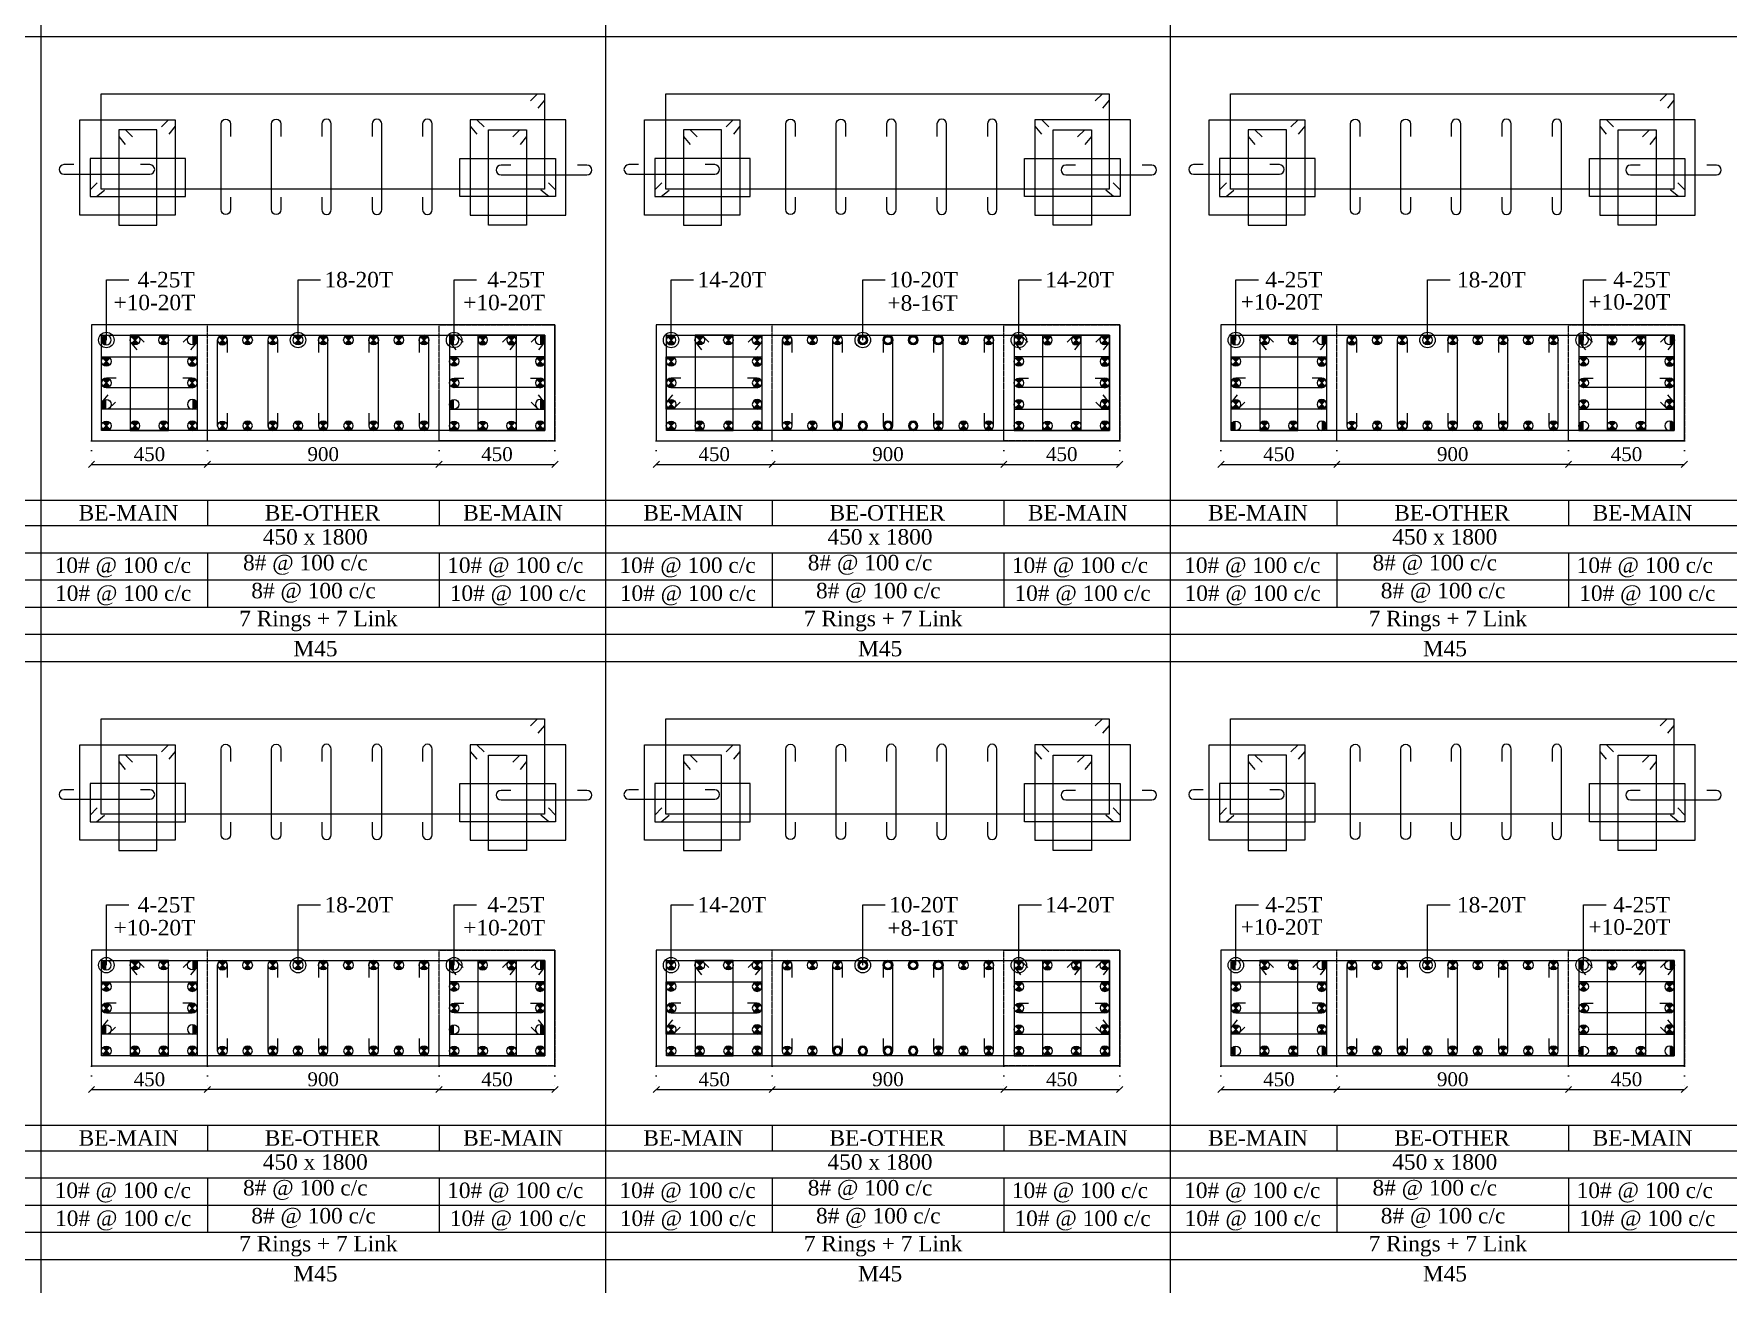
# Model space of a CAD drawing. Header units: millimetres. Extents: x 303 to 27724, y 300 to 68956.
# Drawn here: x 14536 to 21117, y 8264 to 13120 of the extents above; entities that cross this region are included whole.
import ezdxf

# ---------------------------------------------------------------- set-up
doc = ezdxf.new("R2010")
doc.units = ezdxf.units.MM
doc.linetypes.add('DOT2', pattern=[0.125, 0, -0.125])
doc.linetypes.add('HIDDEN', pattern=[0.375, 0.25, -0.125])
doc.layers.get('Defpoints').update_dxf_attribs({"lineweight": 0})
for name, color, linetype, lineweight in [('S-COL. STEEL DIA', 1, 'Continuous', 9), ('S-DIM FOOTING', 7, 'Continuous', 0), ('S-SECTION', 5, 'Continuous', 0), ('S-SECTION MARK', 7, 'Continuous', 0), ('S-SHEET', 7, 'Continuous', 0), ('S-STEEL', 1, 'Continuous', 9), ('S-STEEL-1', 1, 'Continuous', 0), ('S-TEXT', 7, 'Continuous', 0)]:
    doc.layers.add(name, color=color, linetype=linetype, lineweight=lineweight)
doc.styles.add('AR', font='ARIALUNI.TTF', dxfattribs={"width": 0.8})
doc.styles.add('S-ROMANS', font='times.ttf')
doc.styles.add('TEXT', font='times.ttf')
doc.dimstyles.new('100', dxfattribs={"dimtxt": 180, "dimasz": 80, "dimexe": 0.18, "dimexo": 0.0625, "dimgap": 1, "dimtad": 1, "dimdec": 0, "dimzin": 0, "dimdsep": 46, "dimtxsty": 'AR', "dimblk": 'DOT', "dimcen": 0.09, "dimse1": 1, "dimse2": 1, "dimclrd": 50, "dimclrt": 256, "dimadec": 0, "dimazin": 0, "dimtfac": 1, "dimtdec": 0, "dimtix": 1, "dimtofl": 0, "dimtmove": 2, "dimatfit": 0, "dimfxl": 1, "dimtolj": 1, "dimtzin": 0, "dimlwd": -1, "dimarcsym": 0})
doc.dimstyles.new('SETU', dxfattribs={"dimtxt": 230, "dimasz": 0.2, "dimexe": 0.1, "dimexo": 0.1, "dimgap": 0.05, "dimtad": 1, "dimdec": 0, "dimzin": 0, "dimdsep": 46, "dimtxsty": 'TEXT', "dimblk": 'OBLIQUE', "dimcen": 0.09, "dimdle": 0.1, "dimclrd": 4, "dimclre": 256, "dimclrt": 256, "dimadec": 1, "dimazin": 0, "dimtfac": 1, "dimtdec": 0, "dimtix": 1, "dimtofl": 0, "dimtmove": 2, "dimatfit": 0, "dimfxl": 1, "dimtolj": 1, "dimtzin": 0, "dimlwd": -1, "dimlwe": -1, "dimarcsym": 1})

# ---------------------------------------------------------------- blocks, each defined once
blk = doc.blocks.new('*U18')
at = {"layer": 'S-COL. STEEL DIA'}
h = blk.add_hatch(color=256, dxfattribs=at)
h.dxf.hatch_style = 1
h.paths.add_polyline_path([(0, 0), (0, -18.5, 0.198912), (13, -13)])
h.paths.add_polyline_path([(0, 0), (-13, -13, 0.198912), (0, -18.5)])
h.paths.add_polyline_path([(0, 18.5, 0.198912), (-13, 13), (0, 0)])
h.paths.add_polyline_path([(13, 13, 0.198912), (0, 18.5), (0, 0)])
at = {"layer": 'S-COL. STEEL DIA', "lineweight": 5}
for p, q in [((-13, 13), (13, -13)), ((13, 13), (-13, -13))]:
    blk.add_line(p, q, dxfattribs=at)
blk.add_circle((0, 0), 18.5, dxfattribs=at)
blk = doc.blocks.new('*U17')
at = {"layer": 'S-COL. STEEL DIA'}
h = blk.add_hatch(color=256, dxfattribs=at)
h.dxf.hatch_style = 1
h.paths.add_polyline_path([(0, 18.5, 0.414214), (-18.5, 0, 0.414214), (0, -18.5)])
at = {"layer": 'S-COL. STEEL DIA', "lineweight": 5}
blk.add_circle((0, 0), 18.5, dxfattribs=at)
blk = doc.blocks.new('_Oblique')
at = {"color": 0, "linetype": 'ByBlock', "lineweight": -2}
blk.add_line((-0.5, -0.5), (0.5, 0.5), dxfattribs=at)
blk = doc.blocks.new('*D950')
at = {"layer": 'Defpoints', "color": 0}
for p in [(1843660.5, 621861), (1844110.5, 621861), (1844110.5, 621769.5)]:
    blk.add_point(p, dxfattribs=at)
at = {"layer": 'S-DIM FOOTING', "linetype": 'DOT2', "ltscale": 300}
for p, q in [((1843660.5, 621860.9), (1843660.5, 621769.4)), ((1844110.5, 621860.9), (1844110.5, 621769.4))]:
    blk.add_line(p, q, dxfattribs=at)
at = {"layer": 'S-DIM FOOTING', "ltscale": 300}
blk.add_line((1843660.4, 621769.5), (1844110.6, 621769.5), dxfattribs=at)
at = {"layer": 'S-DIM FOOTING', "linetype": 'ByBlock', "xscale": 24, "yscale": 24, "zscale": 24, "rotation": 180}
blk.add_blockref('_Oblique', (1843660.5, 621769.5), dxfattribs=at)
at = {"layer": 'S-DIM FOOTING', "linetype": 'ByBlock', "xscale": 24, "yscale": 24, "zscale": 24}
blk.add_blockref('_Oblique', (1844110.5, 621769.5), dxfattribs=at)
at = {"layer": 'S-DIM FOOTING', "insert": (1843885.5, 621809), "char_height": 54, "attachment_point": 5, "style": 'TEXT'}
blk.add_mtext('\\A1;450', dxfattribs=at)
blk = doc.blocks.new('*D951')
at = {"layer": 'Defpoints', "color": 0}
for p in [(1844110.5, 621861), (1845010.5, 621861), (1844110.5, 621769.5)]:
    blk.add_point(p, dxfattribs=at)
at = {"layer": 'S-DIM FOOTING', "linetype": 'DOT2', "ltscale": 300}
for p, q in [((1844110.5, 621860.9), (1844110.5, 621769.4)), ((1845010.5, 621860.9), (1845010.5, 621769.4))]:
    blk.add_line(p, q, dxfattribs=at)
at = {"layer": 'S-DIM FOOTING', "ltscale": 300}
blk.add_line((1845010.6, 621769.5), (1844110.4, 621769.5), dxfattribs=at)
at = {"layer": 'S-DIM FOOTING', "linetype": 'ByBlock', "xscale": 24, "yscale": 24, "zscale": 24, "rotation": 180}
blk.add_blockref('_Oblique', (1844110.5, 621769.5), dxfattribs=at)
at = {"layer": 'S-DIM FOOTING', "linetype": 'ByBlock', "xscale": 24, "yscale": 24, "zscale": 24}
blk.add_blockref('_Oblique', (1845010.5, 621769.5), dxfattribs=at)
at = {"layer": 'S-DIM FOOTING', "insert": (1844560.5, 621809.1), "char_height": 54, "attachment_point": 5, "style": 'TEXT'}
blk.add_mtext('\\A1;900', dxfattribs=at)
blk = doc.blocks.new('*D952')
at = {"layer": 'Defpoints', "color": 0}
for p in [(1845010.5, 621861), (1845460.5, 621861), (1845460.5, 621769.5)]:
    blk.add_point(p, dxfattribs=at)
at = {"layer": 'S-DIM FOOTING', "linetype": 'DOT2', "ltscale": 300}
for p, q in [((1845010.5, 621860.9), (1845010.5, 621769.4)), ((1845460.5, 621860.9), (1845460.5, 621769.4))]:
    blk.add_line(p, q, dxfattribs=at)
at = {"layer": 'S-DIM FOOTING', "ltscale": 300}
blk.add_line((1845010.4, 621769.5), (1845460.6, 621769.5), dxfattribs=at)
at = {"layer": 'S-DIM FOOTING', "linetype": 'ByBlock', "xscale": 24, "yscale": 24, "zscale": 24, "rotation": 180}
blk.add_blockref('_Oblique', (1845010.5, 621769.5), dxfattribs=at)
at = {"layer": 'S-DIM FOOTING', "linetype": 'ByBlock', "xscale": 24, "yscale": 24, "zscale": 24}
blk.add_blockref('_Oblique', (1845460.5, 621769.5), dxfattribs=at)
at = {"layer": 'S-DIM FOOTING', "insert": (1845235.5, 621809), "char_height": 54, "attachment_point": 5, "style": 'TEXT'}
blk.add_mtext('\\A1;450', dxfattribs=at)
blk = doc.blocks.new('_Dot')
at = {"linetype": 'ByBlock', "lineweight": -2}
blk.add_line((-0.5, 0), (-1, 0), dxfattribs=at)
at = {"linetype": 'ByBlock', "const_width": 0.5}
blk.add_lwpolyline([(-0.25, 0, 1), (0.25, 0, 1)], format="xyb", close=True, dxfattribs=at)
blk = doc.blocks.new('*U4')
at = {"layer": 'S-COL. STEEL DIA'}
h = blk.add_hatch(color=256, dxfattribs=at)
h.dxf.hatch_style = 1
h.paths.add_polyline_path([(-18.5, 0, 1), (18.5, 0, 1)])
h.paths.add_polyline_path([(13, 0, -1), (-13, 0, -1)], flags=16)
at = {"layer": 'S-COL. STEEL DIA', "lineweight": 5}
for radius in [18.5, 13]:
    blk.add_circle((0, 0), radius, dxfattribs=at)
blk = doc.blocks.new('*D953')
at = {"layer": 'Defpoints', "color": 0}
for p in [(1845854.1, 621861), (1846304.1, 621861), (1846304.1, 621769.5)]:
    blk.add_point(p, dxfattribs=at)
at = {"layer": 'S-DIM FOOTING', "linetype": 'DOT2', "ltscale": 300}
for p, q in [((1845854.1, 621860.9), (1845854.1, 621769.4)), ((1846304.1, 621860.9), (1846304.1, 621769.4))]:
    blk.add_line(p, q, dxfattribs=at)
at = {"layer": 'S-DIM FOOTING', "ltscale": 300}
blk.add_line((1845853.9, 621769.5), (1846304.2, 621769.5), dxfattribs=at)
at = {"layer": 'S-DIM FOOTING', "linetype": 'ByBlock', "xscale": 24, "yscale": 24, "zscale": 24, "rotation": 180}
blk.add_blockref('_Oblique', (1845854.1, 621769.5), dxfattribs=at)
at = {"layer": 'S-DIM FOOTING', "linetype": 'ByBlock', "xscale": 24, "yscale": 24, "zscale": 24}
blk.add_blockref('_Oblique', (1846304.1, 621769.5), dxfattribs=at)
at = {"layer": 'S-DIM FOOTING', "insert": (1846079.1, 621809), "char_height": 54, "attachment_point": 5, "style": 'TEXT'}
blk.add_mtext('\\A1;450', dxfattribs=at)
blk = doc.blocks.new('*D954')
at = {"layer": 'Defpoints', "color": 0}
for p in [(1846304.1, 621861), (1847204.1, 621861), (1846304.1, 621769.5)]:
    blk.add_point(p, dxfattribs=at)
at = {"layer": 'S-DIM FOOTING', "linetype": 'DOT2', "ltscale": 300}
for p, q in [((1846304.1, 621860.9), (1846304.1, 621769.4)), ((1847204.1, 621860.9), (1847204.1, 621769.4))]:
    blk.add_line(p, q, dxfattribs=at)
at = {"layer": 'S-DIM FOOTING', "ltscale": 300}
blk.add_line((1847204.2, 621769.5), (1846303.9, 621769.5), dxfattribs=at)
at = {"layer": 'S-DIM FOOTING', "linetype": 'ByBlock', "xscale": 24, "yscale": 24, "zscale": 24, "rotation": 180}
blk.add_blockref('_Oblique', (1846304.1, 621769.5), dxfattribs=at)
at = {"layer": 'S-DIM FOOTING', "linetype": 'ByBlock', "xscale": 24, "yscale": 24, "zscale": 24}
blk.add_blockref('_Oblique', (1847204.1, 621769.5), dxfattribs=at)
at = {"layer": 'S-DIM FOOTING', "insert": (1846754.1, 621809.1), "char_height": 54, "attachment_point": 5, "style": 'TEXT'}
blk.add_mtext('\\A1;900', dxfattribs=at)
blk = doc.blocks.new('*D955')
at = {"layer": 'Defpoints', "color": 0}
for p in [(1847204.1, 621861), (1847654.1, 621861), (1847654.1, 621769.5)]:
    blk.add_point(p, dxfattribs=at)
at = {"layer": 'S-DIM FOOTING', "linetype": 'DOT2', "ltscale": 300}
for p, q in [((1847204.1, 621860.9), (1847204.1, 621769.4)), ((1847654.1, 621860.9), (1847654.1, 621769.4))]:
    blk.add_line(p, q, dxfattribs=at)
at = {"layer": 'S-DIM FOOTING', "ltscale": 300}
blk.add_line((1847203.9, 621769.5), (1847654.2, 621769.5), dxfattribs=at)
at = {"layer": 'S-DIM FOOTING', "linetype": 'ByBlock', "xscale": 24, "yscale": 24, "zscale": 24, "rotation": 180}
blk.add_blockref('_Oblique', (1847204.1, 621769.5), dxfattribs=at)
at = {"layer": 'S-DIM FOOTING', "linetype": 'ByBlock', "xscale": 24, "yscale": 24, "zscale": 24}
blk.add_blockref('_Oblique', (1847654.1, 621769.5), dxfattribs=at)
at = {"layer": 'S-DIM FOOTING', "insert": (1847429.1, 621809), "char_height": 54, "attachment_point": 5, "style": 'TEXT'}
blk.add_mtext('\\A1;450', dxfattribs=at)
blk = doc.blocks.new('*D956')
at = {"layer": 'Defpoints', "color": 0}
for p in [(1848047.6, 621861), (1848497.6, 621861), (1848497.6, 621769.5)]:
    blk.add_point(p, dxfattribs=at)
at = {"layer": 'S-DIM FOOTING', "linetype": 'DOT2', "ltscale": 300}
for p, q in [((1848047.6, 621860.9), (1848047.6, 621769.4)), ((1848497.6, 621860.9), (1848497.6, 621769.4))]:
    blk.add_line(p, q, dxfattribs=at)
at = {"layer": 'S-DIM FOOTING', "ltscale": 300}
blk.add_line((1848047.5, 621769.5), (1848497.7, 621769.5), dxfattribs=at)
at = {"layer": 'S-DIM FOOTING', "linetype": 'ByBlock', "xscale": 24, "yscale": 24, "zscale": 24, "rotation": 180}
blk.add_blockref('_Oblique', (1848047.6, 621769.5), dxfattribs=at)
at = {"layer": 'S-DIM FOOTING', "linetype": 'ByBlock', "xscale": 24, "yscale": 24, "zscale": 24}
blk.add_blockref('_Oblique', (1848497.6, 621769.5), dxfattribs=at)
at = {"layer": 'S-DIM FOOTING', "insert": (1848272.6, 621809), "char_height": 54, "attachment_point": 5, "style": 'TEXT'}
blk.add_mtext('\\A1;450', dxfattribs=at)
blk = doc.blocks.new('*D957')
at = {"layer": 'Defpoints', "color": 0}
for p in [(1848497.6, 621861), (1849397.6, 621861), (1848497.6, 621769.5)]:
    blk.add_point(p, dxfattribs=at)
at = {"layer": 'S-DIM FOOTING', "linetype": 'DOT2', "ltscale": 300}
for p, q in [((1848497.6, 621860.9), (1848497.6, 621769.4)), ((1849397.6, 621860.9), (1849397.6, 621769.4))]:
    blk.add_line(p, q, dxfattribs=at)
at = {"layer": 'S-DIM FOOTING', "ltscale": 300}
blk.add_line((1849397.7, 621769.5), (1848497.5, 621769.5), dxfattribs=at)
at = {"layer": 'S-DIM FOOTING', "linetype": 'ByBlock', "xscale": 24, "yscale": 24, "zscale": 24, "rotation": 180}
blk.add_blockref('_Oblique', (1848497.6, 621769.5), dxfattribs=at)
at = {"layer": 'S-DIM FOOTING', "linetype": 'ByBlock', "xscale": 24, "yscale": 24, "zscale": 24}
blk.add_blockref('_Oblique', (1849397.6, 621769.5), dxfattribs=at)
at = {"layer": 'S-DIM FOOTING', "insert": (1848947.6, 621809.1), "char_height": 54, "attachment_point": 5, "style": 'TEXT'}
blk.add_mtext('\\A1;900', dxfattribs=at)
blk = doc.blocks.new('*D958')
at = {"layer": 'Defpoints', "color": 0}
for p in [(1849397.6, 621861), (1849847.6, 621861), (1849847.6, 621769.5)]:
    blk.add_point(p, dxfattribs=at)
at = {"layer": 'S-DIM FOOTING', "linetype": 'DOT2', "ltscale": 300}
for p, q in [((1849397.6, 621860.9), (1849397.6, 621769.4)), ((1849847.6, 621860.9), (1849847.6, 621769.4))]:
    blk.add_line(p, q, dxfattribs=at)
at = {"layer": 'S-DIM FOOTING', "ltscale": 300}
blk.add_line((1849397.5, 621769.5), (1849847.7, 621769.5), dxfattribs=at)
at = {"layer": 'S-DIM FOOTING', "linetype": 'ByBlock', "xscale": 24, "yscale": 24, "zscale": 24, "rotation": 180}
blk.add_blockref('_Oblique', (1849397.6, 621769.5), dxfattribs=at)
at = {"layer": 'S-DIM FOOTING', "linetype": 'ByBlock', "xscale": 24, "yscale": 24, "zscale": 24}
blk.add_blockref('_Oblique', (1849847.6, 621769.5), dxfattribs=at)
at = {"layer": 'S-DIM FOOTING', "insert": (1849622.6, 621809), "char_height": 54, "attachment_point": 5, "style": 'TEXT'}
blk.add_mtext('\\A1;450', dxfattribs=at)
blk = doc.blocks.new('ERG')
at = {"layer": 'S-SECTION', "color": 8, "linetype": 'HIDDEN', "ltscale": 0.1}
for points, elevation in [([(1844110.5, 621861), (1844110.5, 622311), (1843660.5, 622311), (1843660.5, 621861)], 2.6), ([(1845010.5, 621861), (1845010.5, 622311), (1845460.5, 622311), (1845460.5, 621861)], 2.6), ([(1846304.1, 621861), (1846304.1, 622311), (1845854.1, 622311), (1845854.1, 621861)], 5.4), ([(1847204.1, 621861), (1847204.1, 622311), (1847654.1, 622311), (1847654.1, 621861)], 5.4), ([(1848497.6, 621861), (1848497.6, 622311), (1848047.6, 622311), (1848047.6, 621861)], 2.5), ([(1849397.6, 621861), (1849397.6, 622311), (1849847.6, 622311), (1849847.6, 621861)], 2.5)]:
    blk.add_lwpolyline(points, close=True, dxfattribs=dict(at, elevation=elevation))
at = {"layer": 'S-SECTION'}
for points, elevation in [([(1843660.5, 622311), (1843660.5, 621861), (1845460.5, 621861), (1845460.5, 622311)], 2.6), ([(1845854.1, 622311), (1845854.1, 621861), (1847654.1, 621861), (1847654.1, 622311)], 5.4), ([(1848047.6, 622311), (1848047.6, 621861), (1849847.6, 621861), (1849847.6, 622311)], 2.5)]:
    blk.add_lwpolyline(points, close=True, dxfattribs=dict(at, elevation=elevation))
at = {"layer": 'S-SHEET'}
for p, q in [((1844110.5, 621631.3, 2.4), (1844110.5, 621531.7, 2.4)), ((1845010.5, 621631.3, 2.4), (1845010.5, 621531.7, 2.4)), ((1846304.1, 621631.3, 5.2), (1846304.1, 621531.7, 5.2)), ((1847204.1, 621631.3, 5.2), (1847204.1, 621531.7, 5.2)), ((1848497.6, 621631.3, 2.2), (1848497.6, 621531.7, 2.2)), ((1849397.6, 621631.3, 2.2), (1849397.6, 621531.7, 2.2)), ((1844110.5, 621426.5, 2.4), (1844110.5, 621215.2, 2.4)), ((1845010.5, 621426.5, 2.4), (1845010.5, 621215.2, 2.4)), ((1846304.1, 621426.5, 5.2), (1846304.1, 621215.2, 5.2)), ((1847204.1, 621426.5, 5.2), (1847204.1, 621215.2, 5.2)), ((1848497.6, 621426.5, 2.2), (1848497.6, 621215.2, 2.2)), ((1849397.6, 621426.5, 2.2), (1849397.6, 621215.2, 2.2))]:
    blk.add_line(p, q, dxfattribs=at)
at = {"layer": 'S-STEEL', "color": 1}
for points, elevation in [([(1845365.8, 623181.7), (1845393.4, 623209), (1845419.4, 623209), (1845419.4, 622839), (1843697.8, 622839), (1843697.8, 623209), (1845419.4, 623209), (1845419.4, 623184), (1845394.2, 623153.1)], 2.9), ([(1847559.4, 623181.7), (1847586.9, 623209), (1847613, 623209), (1847612.9, 622839), (1845891.4, 622839), (1845891.4, 623209), (1847613, 623209), (1847613, 623184), (1847587.8, 623153.1)], 5.7), ([(1849753, 623181.7), (1849780.5, 623209), (1849806.5, 623209), (1849806.5, 622839), (1848084.9, 622839), (1848084.9, 623209), (1849806.5, 623209), (1849806.5, 623184), (1849781.3, 623153.1)], 2.7), ([(1845367.7, 622243.7), (1845395.3, 622271), (1845421.3, 622271), (1845421.3, 621901), (1843699.7, 621901), (1843699.7, 622271), (1845421.3, 622271), (1845421.3, 622246), (1845396.1, 622215.1)], 2.6), ([(1847561.3, 622243.7), (1847588.8, 622271), (1847614.9, 622271), (1847614.8, 621901), (1845893.3, 621901), (1845893.3, 622271), (1847614.9, 622271), (1847614.9, 622246), (1847589.7, 622215.1)], 5.4), ([(1849754.9, 622243.7), (1849782.4, 622271), (1849808.4, 622271), (1849808.4, 621901), (1848086.8, 621901), (1848086.8, 622271), (1849808.4, 622271), (1849808.4, 622246), (1849783.2, 622215.1)], 2.5)]:
    blk.add_lwpolyline(points, dxfattribs=dict(at, elevation=elevation))
at = {"layer": 'S-STEEL', "color": 3}
for points, elevation in [([(1844200.4, 622807.4), (1844200.4, 622759, -1), (1844163.5, 622759), (1844163.5, 623092.1, -1), (1844200.4, 623092.1), (1844200.4, 623043.6)], 2.6), ([(1844396.2, 622807.4), (1844396.2, 622759, -1), (1844359.3, 622759), (1844359.3, 623092.1, -1), (1844396.2, 623092.1), (1844396.2, 623043.6)], 2.6), ([(1844555, 622807.4), (1844555, 622759, 1), (1844591.9, 622759), (1844591.9, 623092.1, 1), (1844555, 623092.1), (1844555, 623043.6)], 2.6), ([(1844750.8, 622807.4), (1844750.8, 622759, 1), (1844787.7, 622759), (1844787.7, 623092.1, 1), (1844750.8, 623092.1), (1844750.8, 623043.6)], 2.6), ([(1844946.6, 622807.4), (1844946.6, 622759, 1), (1844983.5, 622759), (1844983.5, 623092.1, 1), (1844946.6, 623092.1), (1844946.6, 623043.6)], 2.6), ([(1846394, 622807.4), (1846394, 622759, -1), (1846357.1, 622759), (1846357.1, 623092.1, -1), (1846394, 623092.1), (1846394, 623043.6)], 5.4), ([(1846589.7, 622807.4), (1846589.7, 622759, -1), (1846552.8, 622759), (1846552.8, 623092.1, -1), (1846589.7, 623092.1), (1846589.7, 623043.6)], 5.4), ([(1846748.6, 622807.4), (1846748.6, 622759, 1), (1846785.5, 622759), (1846785.5, 623092.1, 1), (1846748.6, 623092.1), (1846748.6, 623043.6)], 5.4), ([(1846944.4, 622807.4), (1846944.4, 622759, 1), (1846981.3, 622759), (1846981.3, 623092.1, 1), (1846944.4, 623092.1), (1846944.4, 623043.6)], 5.4), ([(1847140.2, 622807.4), (1847140.2, 622759, 1), (1847177.1, 622759), (1847177.1, 623092.1, 1), (1847140.2, 623092.1), (1847140.2, 623043.6)], 5.4), ([(1848587.5, 622807.4), (1848587.5, 622759, -1), (1848550.6, 622759), (1848550.6, 623092.1, -1), (1848587.5, 623092.1), (1848587.5, 623043.6)], 2.5), ([(1848783.3, 622807.4), (1848783.3, 622759, -1), (1848746.4, 622759), (1848746.4, 623092.1, -1), (1848783.3, 623092.1), (1848783.3, 623043.6)], 2.5), ([(1848942.2, 622807.4), (1848942.2, 622759, 1), (1848979.1, 622759), (1848979.1, 623092.1, 1), (1848942.2, 623092.1), (1848942.2, 623043.6)], 2.5), ([(1849137.9, 622807.4), (1849137.9, 622759, 1), (1849174.9, 622759), (1849174.9, 623092.1, 1), (1849137.9, 623092.1), (1849137.9, 623043.6)], 2.5), ([(1849333.7, 622807.4), (1849333.7, 622759, 1), (1849370.6, 622759), (1849370.6, 623092.1, 1), (1849333.7, 623092.1), (1849333.7, 623043.6)], 2.5), ([(1843591.3, 622933.9), (1843553.6, 622933.9, 1), (1843553.6, 622897), (1843887.5, 622897, 1), (1843887.5, 622933.9), (1843850.3, 622933.9)], 3), ([(1845288.8, 622931.4), (1845251.1, 622931.4, 1), (1845251.1, 622894.5), (1845585, 622894.5, 1), (1845585, 622931.4), (1845547.8, 622931.4)], 3), ([(1845784.9, 622933.9), (1845747.2, 622933.9, 1), (1845747.2, 622897), (1846081.1, 622897, 1), (1846081.1, 622933.9), (1846043.8, 622933.9)], 5.8), ([(1847482.4, 622931.4), (1847444.7, 622931.4, 1), (1847444.7, 622894.5), (1847778.6, 622894.5, 1), (1847778.6, 622931.4), (1847741.3, 622931.4)], 5.8), ([(1847978.5, 622933.9), (1847940.7, 622933.9, 1), (1847940.7, 622897), (1848274.6, 622897, 1), (1848274.6, 622933.9), (1848237.4, 622933.9)], 2.9), ([(1849676, 622931.4), (1849638.2, 622931.4, 1), (1849638.2, 622894.5), (1849972.1, 622894.5, 1), (1849972.1, 622931.4), (1849934.9, 622931.4)], 2.9), ([(1844187.4, 621967.9), (1844187.4, 621919.5, -1), (1844150.5, 621919.5), (1844150.5, 622252.6, -1), (1844187.4, 622252.6), (1844187.4, 622204.1)], 2.6), ([(1844383.2, 621967.9), (1844383.2, 621919.5, -1), (1844346.3, 621919.5), (1844346.3, 622252.6, -1), (1844383.2, 622252.6), (1844383.2, 622204.1)], 2.6), ([(1844542, 621967.9), (1844542, 621919.5, 1), (1844578.9, 621919.5), (1844578.9, 622252.6, 1), (1844542, 622252.6), (1844542, 622204.1)], 2.6), ([(1844737.8, 621967.9), (1844737.8, 621919.5, 1), (1844774.7, 621919.5), (1844774.7, 622252.6, 1), (1844737.8, 622252.6), (1844737.8, 622204.1)], 2.6), ([(1844933.6, 621967.9), (1844933.6, 621919.5, 1), (1844970.5, 621919.5), (1844970.5, 622252.6, 1), (1844933.6, 622252.6), (1844933.6, 622204.1)], 2.6), ([(1846381, 621967.9), (1846381, 621919.5, -1), (1846344.1, 621919.5), (1846344.1, 622252.6, -1), (1846381, 622252.6), (1846381, 622204.1)], 5.4), ([(1846576.7, 621967.9), (1846576.7, 621919.5, -1), (1846539.8, 621919.5), (1846539.8, 622252.6, -1), (1846576.7, 622252.6), (1846576.7, 622204.1)], 5.4), ([(1846735.6, 621967.9), (1846735.6, 621919.5, 1), (1846772.5, 621919.5), (1846772.5, 622252.6, 1), (1846735.6, 622252.6), (1846735.6, 622204.1)], 5.4), ([(1846931.4, 621967.9), (1846931.4, 621919.5, 1), (1846968.3, 621919.5), (1846968.3, 622252.6, 1), (1846931.4, 622252.6), (1846931.4, 622204.1)], 5.4), ([(1847127.2, 621967.9), (1847127.2, 621919.5, 1), (1847164.1, 621919.5), (1847164.1, 622252.6, 1), (1847127.2, 622252.6), (1847127.2, 622204.1)], 5.4), ([(1848574.5, 621967.9), (1848574.5, 621919.5, -1), (1848537.6, 621919.5), (1848537.6, 622252.6, -1), (1848574.5, 622252.6), (1848574.5, 622204.1)], 2.5), ([(1848770.3, 621967.9), (1848770.3, 621919.5, -1), (1848733.4, 621919.5), (1848733.4, 622252.6, -1), (1848770.3, 622252.6), (1848770.3, 622204.1)], 2.5), ([(1848929.2, 621967.9), (1848929.2, 621919.5, 1), (1848966.1, 621919.5), (1848966.1, 622252.6, 1), (1848929.2, 622252.6), (1848929.2, 622204.1)], 2.5), ([(1849124.9, 621967.9), (1849124.9, 621919.5, 1), (1849161.9, 621919.5), (1849161.9, 622252.6, 1), (1849124.9, 622252.6), (1849124.9, 622204.1)], 2.5), ([(1849320.7, 621967.9), (1849320.7, 621919.5, 1), (1849357.6, 621919.5), (1849357.6, 622252.6, 1), (1849320.7, 622252.6), (1849320.7, 622204.1)], 2.5), ([(1843755.8, 622104.5), (1843718.1, 622104.5, 1), (1843718.1, 622067.6), (1844052, 622067.6, 1), (1844052, 622104.5), (1844014.8, 622104.5)], 2.6), ([(1845365.2, 622104.5), (1845402.9, 622104.5, -1), (1845402.9, 622067.6), (1845069, 622067.6, -1), (1845069, 622104.5), (1845106.2, 622104.5)], 2.6), ([(1845949.4, 622104.5), (1845911.7, 622104.5, 1), (1845911.7, 622067.6), (1846245.6, 622067.6, 1), (1846245.6, 622104.5), (1846208.3, 622104.5)], 5.4), ([(1847558.7, 622104.5), (1847596.4, 622104.5, -1), (1847596.4, 622067.6), (1847262.6, 622067.6, -1), (1847262.6, 622104.5), (1847299.8, 622104.5)], 5.4), ([(1848143, 622104.5), (1848105.2, 622104.5, 1), (1848105.2, 622067.6), (1848439.1, 622067.6, 1), (1848439.1, 622104.5), (1848401.9, 622104.5)], 2.5), ([(1849752.3, 622104.5), (1849790, 622104.5, -1), (1849790, 622067.6), (1849456.1, 622067.6, -1), (1849456.1, 622104.5), (1849493.4, 622104.5)], 2.5)]:
    blk.add_lwpolyline(points, format="xyb", dxfattribs=dict(at, elevation=elevation))
at = {"layer": 'S-STEEL-1', "color": 6}
for points, elevation in [([(1843932.1, 623080.7), (1843959.6, 623108), (1843985.7, 623108), (1843985.7, 622738), (1843614.9, 622738), (1843614.9, 623108), (1843985.7, 623108), (1843985.7, 623083), (1843960.5, 623052.1)], 2.6), ([(1845185.1, 623080.7), (1845157.6, 623108), (1845131.5, 623108), (1845131.5, 622738), (1845502.3, 622738), (1845502.3, 623108), (1845131.5, 623108), (1845131.5, 623083), (1845156.7, 623052.1)], 2.6), ([(1846125.7, 623080.7), (1846153.2, 623108), (1846179.2, 623108), (1846179.2, 622738), (1845808.5, 622738), (1845808.5, 623108), (1846179.2, 623108), (1846179.2, 623083), (1846154, 623052.1)], 5.4), ([(1847378.7, 623080.7), (1847351.1, 623108), (1847325.1, 623108), (1847325.1, 622738), (1847695.9, 622738), (1847695.9, 623108), (1847325.1, 623108), (1847325.1, 623083), (1847350.3, 623052.1)], 5.4), ([(1848319.2, 623080.7), (1848346.8, 623108), (1848372.8, 623108), (1848372.8, 622738), (1848002, 622738), (1848002, 623108), (1848372.8, 623108), (1848372.8, 623083), (1848347.6, 623052.1)], 2.5), ([(1849572.2, 623080.7), (1849544.7, 623108), (1849518.7, 623108), (1849518.7, 622738), (1849889.4, 622738), (1849889.4, 623108), (1849518.7, 623108), (1849518.7, 623083), (1849543.9, 623052.1)], 2.5), ([(1844016.9, 622243.7), (1844044.4, 622271), (1844070.5, 622271), (1844070.4, 621901), (1843699.7, 621901), (1843699.7, 622271), (1844070.5, 622271), (1844070.5, 622246), (1844045.3, 622215.1)], 2.6), ([(1845104.1, 622243.7), (1845076.6, 622271), (1845050.5, 622271), (1845050.5, 621901), (1845421.3, 621901), (1845421.3, 622271), (1845050.5, 622271), (1845050.5, 622246), (1845075.7, 622215.1)], 2.6), ([(1846210.5, 622243.7), (1846238, 622271), (1846264, 622271), (1846264, 621901), (1845893.3, 621901), (1845893.3, 622271), (1846264, 622271), (1846264, 622246), (1846238.8, 622215.1)], 5.4), ([(1847297.7, 622243.7), (1847270.1, 622271), (1847244.1, 622271), (1847244.1, 621901), (1847614.9, 621901), (1847614.9, 622271), (1847244.1, 622271), (1847244.1, 622246), (1847269.3, 622215.1)], 5.4), ([(1848404, 622243.7), (1848431.6, 622271), (1848457.6, 622271), (1848457.6, 621901), (1848086.8, 621901), (1848086.8, 622271), (1848457.6, 622271), (1848457.6, 622246), (1848432.4, 622215.1)], 2.5), ([(1849491.2, 622243.7), (1849463.7, 622271), (1849437.7, 622271), (1849437.7, 621901), (1849808.4, 621901), (1849808.4, 622271), (1849437.7, 622271), (1849437.7, 622246), (1849462.9, 622215.1)], 2.5)]:
    blk.add_lwpolyline(points, dxfattribs=dict(at, elevation=elevation))
at = {"layer": 'S-STEEL-1', "color": 41}
for points, elevation in [([(1843820, 623041.3), (1843792.5, 623068.6), (1843766.5, 623068.6), (1843766.5, 622698.6), (1843914.5, 622698.6), (1843914.5, 623068.6), (1843766.5, 623068.6), (1843766.5, 623043.6), (1843791.7, 623012.7)], 2.9), ([(1845297.2, 623041.3), (1845324.7, 623068.6), (1845350.7, 623068.6), (1845350.7, 622698.6), (1845202.7, 622698.6), (1845202.7, 623068.6), (1845350.7, 623068.6), (1845350.7, 623043.6), (1845325.5, 623012.7)], 2.9), ([(1846013.6, 623041.3), (1845986, 623068.6), (1845960, 623068.6), (1845960, 622698.6), (1846108.1, 622698.6), (1846108.1, 623068.6), (1845960, 623068.6), (1845960, 623043.6), (1845985.2, 623012.7)], 5.7), ([(1847490.8, 623041.3), (1847518.3, 623068.6), (1847544.3, 623068.6), (1847544.3, 622698.6), (1847396.3, 622698.6), (1847396.3, 623068.6), (1847544.3, 623068.6), (1847544.3, 623043.6), (1847519.1, 623012.7)], 5.7), ([(1848207.1, 623041.3), (1848179.6, 623068.6), (1848153.6, 623068.6), (1848153.6, 622698.6), (1848301.6, 622698.6), (1848301.6, 623068.6), (1848153.6, 623068.6), (1848153.6, 623043.6), (1848178.8, 623012.7)], 2.7), ([(1849684.3, 623041.3), (1849711.9, 623068.6), (1849737.9, 623068.6), (1849737.9, 622698.6), (1849589.8, 622698.6), (1849589.8, 623068.6), (1849737.9, 623068.6), (1849737.9, 623043.6), (1849712.7, 623012.7)], 2.7), ([(1843682.3, 622863.3), (1843655, 622835.7), (1843655, 622809.7), (1844025.8, 622809.7), (1844025.8, 622957.8), (1843655, 622957.8), (1843655, 622809.7), (1843680, 622809.7), (1843710.9, 622834.9)], 2.9), ([(1845434.9, 622863.3), (1845462.2, 622835.7), (1845462.2, 622809.7), (1845091.4, 622809.7), (1845091.4, 622957.8), (1845462.2, 622957.8), (1845462.2, 622809.7), (1845437.2, 622809.7), (1845406.3, 622834.9)], 2.9), ([(1845875.9, 622863.3), (1845848.6, 622835.7), (1845848.6, 622809.7), (1846219.3, 622809.7), (1846219.3, 622957.8), (1845848.6, 622957.8), (1845848.6, 622809.7), (1845873.6, 622809.7), (1845904.5, 622834.9)], 5.7), ([(1847628.4, 622863.3), (1847655.7, 622835.7), (1847655.7, 622809.7), (1847285, 622809.7), (1847285, 622957.8), (1847655.7, 622957.8), (1847655.7, 622809.7), (1847630.7, 622809.7), (1847599.8, 622834.9)], 5.7), ([(1848069.5, 622863.3), (1848042.2, 622835.7), (1848042.2, 622809.7), (1848412.9, 622809.7), (1848412.9, 622957.8), (1848042.2, 622957.8), (1848042.2, 622809.7), (1848067.2, 622809.7), (1848098, 622834.9)], 2.7), ([(1849822, 622863.3), (1849849.3, 622835.7), (1849849.3, 622809.7), (1849478.6, 622809.7), (1849478.6, 622957.8), (1849849.3, 622957.8), (1849849.3, 622809.7), (1849824.3, 622809.7), (1849793.4, 622834.9)], 2.7), ([(1843864.7, 622243.7), (1843837.2, 622271), (1843811.1, 622271), (1843811.1, 621901), (1843959.2, 621901), (1843959.2, 622271), (1843811.1, 622271), (1843811.1, 622246), (1843836.3, 622215.1)], 2.6), ([(1845256.3, 622243.7), (1845283.8, 622271), (1845309.8, 622271), (1845309.8, 621901), (1845161.8, 621901), (1845161.8, 622271), (1845309.8, 622271), (1845309.8, 622246), (1845284.7, 622215.1)], 2.6), ([(1846058.3, 622243.7), (1846030.7, 622271), (1846004.7, 622271), (1846004.7, 621901), (1846152.8, 621901), (1846152.8, 622271), (1846004.7, 622271), (1846004.7, 622246), (1846029.9, 622215.1)], 5.4), ([(1847449.9, 622243.7), (1847477.4, 622271), (1847503.4, 622271), (1847503.4, 621901), (1847355.4, 621901), (1847355.4, 622271), (1847503.4, 622271), (1847503.4, 622246), (1847478.2, 622215.1)], 5.4), ([(1848251.8, 622243.7), (1848224.3, 622271), (1848198.3, 622271), (1848198.3, 621901), (1848346.3, 621901), (1848346.3, 622271), (1848198.3, 622271), (1848198.3, 622246), (1848223.5, 622215.1)], 2.5), ([(1849643.4, 622243.7), (1849671, 622271), (1849697, 622271), (1849697, 621901), (1849548.9, 621901), (1849548.9, 622271), (1849697, 622271), (1849697, 622246), (1849671.8, 622215.1)], 2.5), ([(1843753.2, 622011.6), (1843725.7, 621984.3), (1843699.7, 621984.3), (1843699.7, 622187.7), (1844070.5, 622187.7), (1844070.4, 621984.3), (1843699.7, 621984.3), (1843699.7, 622009.3), (1843724.9, 622040.2)], 2.6), ([(1845367.8, 622011.6), (1845395.3, 621984.3), (1845421.3, 621984.3), (1845421.3, 622187.7), (1845050.5, 622187.7), (1845050.5, 621984.3), (1845421.3, 621984.3), (1845421.3, 622009.3), (1845396.1, 622040.2)], 2.6), ([(1845946.8, 622011.6), (1845919.2, 621984.3), (1845893.2, 621984.3), (1845893.2, 622187.7), (1846264, 622187.7), (1846264, 621984.3), (1845893.2, 621984.3), (1845893.2, 622009.3), (1845918.4, 622040.2)], 5.4), ([(1847561.3, 622011.6), (1847588.9, 621984.3), (1847614.9, 621984.3), (1847614.9, 622187.7), (1847244.1, 622187.7), (1847244.1, 621984.3), (1847614.9, 621984.3), (1847614.9, 622009.3), (1847589.7, 622040.2)], 5.4), ([(1848140.3, 622011.6), (1848112.8, 621984.3), (1848086.8, 621984.3), (1848086.8, 622187.7), (1848457.6, 622187.7), (1848457.6, 621984.3), (1848086.8, 621984.3), (1848086.8, 622009.3), (1848112, 622040.2)], 2.5), ([(1849754.9, 622011.6), (1849782.4, 621984.3), (1849808.5, 621984.3), (1849808.5, 622187.7), (1849437.7, 622187.7), (1849437.7, 621984.3), (1849808.5, 621984.3), (1849808.5, 622009.3), (1849783.3, 622040.2)], 2.5)]:
    blk.add_lwpolyline(points, dxfattribs=dict(at, elevation=elevation))
at = {"layer": 'S-COL. STEEL DIA', "xscale": -1, "rotation": 180}
for name, p in [('*U17', (1843718.1, 622252.6, 2.6)), ('*U18', (1844168.9, 622252.6, 2.6)), ('*U17', (1845068.9, 622252.6, 2.6)), ('*U18', (1845180.3, 622252.6, 2.6)), ('*U18', (1845291.6, 622252.6, 2.6)), ('*U18', (1845911.7, 622252.6, 5.4)), ('*U18', (1846362.5, 622252.6, 5.4)), ('*U18', (1847262.5, 622252.6, 5.4)), ('*U18', (1847373.8, 622252.6, 5.4)), ('*U18', (1847485.1, 622252.6, 5.4)), ('*U17', (1848105.2, 622252.6, 2.5)), ('*U18', (1848556.1, 622252.6, 2.5)), ('*U17', (1849456.1, 622252.6, 2.5)), ('*U18', (1849567.4, 622252.6, 2.5)), ('*U18', (1849678.7, 622252.6, 2.5))]:
    blk.add_blockref(name, p, dxfattribs=at)
at = {"layer": 'S-COL. STEEL DIA', "rotation": 180}
for name, p in [('*U18', (1843829.4, 622252.6, 2.6)), ('*U18', (1843940.7, 622252.6, 2.6)), ('*U17', (1844052, 622252.6, 2.6)), ('*U18', (1844266.8, 622252.6, 2.6)), ('*U18', (1844364.7, 622252.6, 2.6)), ('*U18', (1844462.6, 622252.6, 2.6)), ('*U18', (1844560.5, 622252.6, 2.6)), ('*U18', (1844658.4, 622252.6, 2.6)), ('*U18', (1844756.3, 622252.6, 2.6)), ('*U18', (1844854.2, 622252.6, 2.6)), ('*U18', (1844952, 622252.6, 2.6)), ('*U17', (1845402.9, 622252.6, 2.6)), ('*U18', (1846023, 622252.6, 5.4)), ('*U18', (1846134.3, 622252.6, 5.4)), ('*U18', (1846245.6, 622252.6, 5.4)), ('*U18', (1846460.4, 622252.6, 5.4)), ('*U18', (1846558.3, 622252.6, 5.4)), ('*U4', (1846656.2, 622252.6, 5.4)), ('*U4', (1846754.1, 622252.6, 5.4)), ('*U4', (1846851.9, 622252.6, 5.4)), ('*U4', (1846949.8, 622252.6, 5.4)), ('*U18', (1847047.7, 622252.6, 5.4)), ('*U18', (1847145.6, 622252.6, 5.4)), ('*U18', (1847596.4, 622252.6, 5.4)), ('*U18', (1848216.6, 622252.6, 2.5)), ('*U18', (1848327.9, 622252.6, 2.5)), ('*U17', (1848439.2, 622252.6, 2.5)), ('*U18', (1848654, 622252.6, 2.5)), ('*U18', (1848751.8, 622252.6, 2.5)), ('*U18', (1848849.7, 622252.6, 2.5)), ('*U18', (1848947.6, 622252.6, 2.5)), ('*U18', (1849045.5, 622252.6, 2.5)), ('*U18', (1849143.4, 622252.6, 2.5)), ('*U18', (1849241.3, 622252.6, 2.5)), ('*U18', (1849339.2, 622252.6, 2.5)), ('*U17', (1849790, 622252.6, 2.5))]:
    blk.add_blockref(name, p, dxfattribs=at)
at = {"layer": 'S-COL. STEEL DIA'}
for name, p in [('*U18', (1843718.1, 622169.3, 2.6)), ('*U18', (1845069, 622169.3, 2.6)), ('*U18', (1845911.7, 622169.3, 5.4)), ('*U18', (1847262.6, 622169.3, 5.4)), ('*U18', (1848105.2, 622169.3, 2.5)), ('*U18', (1849456.1, 622169.3, 2.5)), ('*U18', (1843718.1, 622086, 2.6)), ('*U18', (1845069, 622086, 2.6)), ('*U18', (1845911.7, 622086, 5.4)), ('*U18', (1847262.6, 622086, 5.4)), ('*U18', (1848105.2, 622086, 2.5)), ('*U18', (1849456.1, 622086, 2.5)), ('*U17', (1843718.1, 622002.8, 2.6)), ('*U17', (1845069, 622002.8, 2.6)), ('*U18', (1845911.7, 622002.8, 5.4)), ('*U18', (1847262.6, 622002.8, 5.4)), ('*U18', (1848105.2, 622002.8, 2.5)), ('*U18', (1849456.1, 622002.8, 2.5)), ('*U18', (1843718.1, 621919.5, 2.6)), ('*U18', (1844168.9, 621919.5, 2.6)), ('*U18', (1845068.9, 621919.5, 2.6)), ('*U18', (1845180.3, 621919.5, 2.6)), ('*U18', (1845291.6, 621919.5, 2.6)), ('*U18', (1845911.7, 621919.5, 5.4)), ('*U18', (1846362.5, 621919.5, 5.4)), ('*U18', (1847262.5, 621919.5, 5.4)), ('*U18', (1847373.8, 621919.5, 5.4)), ('*U18', (1847485.1, 621919.5, 5.4)), ('*U17', (1848105.2, 621919.5, 2.5)), ('*U18', (1848556.1, 621919.5, 2.5)), ('*U17', (1849456.1, 621919.5, 2.5)), ('*U18', (1849567.4, 621919.5, 2.5)), ('*U18', (1849678.7, 621919.5, 2.5))]:
    blk.add_blockref(name, p, dxfattribs=at)
at = {"layer": 'S-COL. STEEL DIA', "xscale": -1}
for name, p in [('*U18', (1844052, 622169.3, 2.6)), ('*U18', (1845402.9, 622169.3, 2.6)), ('*U18', (1846245.6, 622169.3, 5.4)), ('*U18', (1847596.4, 622169.3, 5.4)), ('*U18', (1848439.1, 622169.3, 2.5)), ('*U18', (1849790, 622169.3, 2.5)), ('*U18', (1844052, 622086, 2.6)), ('*U18', (1845402.9, 622086, 2.6)), ('*U18', (1846245.6, 622086, 5.4)), ('*U18', (1847596.4, 622086, 5.4)), ('*U18', (1848439.1, 622086, 2.5)), ('*U18', (1849790, 622086, 2.5)), ('*U17', (1844052, 622002.8, 2.6)), ('*U17', (1845402.9, 622002.8, 2.6)), ('*U18', (1846245.6, 622002.8, 5.4)), ('*U18', (1847596.4, 622002.8, 5.4)), ('*U18', (1848439.1, 622002.8, 2.5)), ('*U18', (1849790, 622002.8, 2.5)), ('*U18', (1843829.4, 621919.5, 2.6)), ('*U18', (1843940.7, 621919.5, 2.6)), ('*U18', (1844052, 621919.5, 2.6)), ('*U18', (1844266.8, 621919.5, 2.6)), ('*U18', (1844364.7, 621919.5, 2.6)), ('*U18', (1844462.6, 621919.5, 2.6)), ('*U18', (1844560.5, 621919.5, 2.6)), ('*U18', (1844658.4, 621919.5, 2.6)), ('*U18', (1844756.3, 621919.5, 2.6)), ('*U18', (1844854.2, 621919.5, 2.6)), ('*U18', (1844952, 621919.5, 2.6)), ('*U18', (1845402.9, 621919.5, 2.6)), ('*U18', (1846023, 621919.5, 5.4)), ('*U18', (1846134.3, 621919.5, 5.4)), ('*U18', (1846245.6, 621919.5, 5.4)), ('*U18', (1846460.4, 621919.5, 5.4)), ('*U4', (1846558.3, 621919.5, 5.4)), ('*U4', (1846656.2, 621919.5, 5.4)), ('*U4', (1846754.1, 621919.5, 5.4)), ('*U4', (1846851.9, 621919.5, 5.4)), ('*U18', (1846949.8, 621919.5, 5.4)), ('*U18', (1847047.7, 621919.5, 5.4)), ('*U18', (1847145.6, 621919.5, 5.4)), ('*U18', (1847596.4, 621919.5, 5.4)), ('*U18', (1848216.6, 621919.5, 2.5)), ('*U18', (1848327.9, 621919.5, 2.5)), ('*U17', (1848439.2, 621919.5, 2.5)), ('*U18', (1848654, 621919.5, 2.5)), ('*U18', (1848751.8, 621919.5, 2.5)), ('*U18', (1848849.7, 621919.5, 2.5)), ('*U18', (1848947.6, 621919.5, 2.5)), ('*U18', (1849045.5, 621919.5, 2.5)), ('*U18', (1849143.4, 621919.5, 2.5)), ('*U18', (1849241.3, 621919.5, 2.5)), ('*U18', (1849339.2, 621919.5, 2.5)), ('*U17', (1849790, 621919.5, 2.5))]:
    blk.add_blockref(name, p, dxfattribs=at)
at = {"layer": 'S-TEXT', "color": 7, "style": 'TEXT'}
for s, p in [('4-25T', (1843839.7, 622457.2, 2.4)), ('18-20T', (1844565.3, 622457.2, 2.4)), ('4-25T', (1845198.1, 622457.2, 2.4)), ('14-20T', (1846014.4, 622457.2, 5.2)), ('10-20T', (1846758.9, 622457.2, 5.2)), ('14-20T', (1847365.2, 622457.2, 5.2)), ('4-25T', (1848219.8, 622457.2, 2.2)), ('18-20T', (1848964.3, 622457.2, 2.2)), ('4-25T', (1849570.7, 622457.2, 2.2)), ('+10-20T', (1843746.1, 622368.3, 2.4)), ('+10-20T', (1845104.5, 622368.3, 2.4)), ('+8-16T', (1846752.1, 622366.5, 5.2)), ('+10-20T', (1848124.1, 622371, 2.2)), ('+10-20T', (1849474.9, 622371, 2.2))]:
    blk.add_text(s, height=60, dxfattribs=at).set_placement(p)
at = {"layer": 'S-TEXT', "style": 'S-ROMANS'}
for s, p in [('BE-MAIN ', (1843610.6, 621551.5, 2.4)), ('BE-OTHER', (1844333.6, 621551.5, 2.4)), ('BE-MAIN ', (1845104.1, 621551.5, 2.4)), ('BE-MAIN ', (1845804.1, 621551.5, 5.2)), ('BE-OTHER', (1846527.1, 621551.5, 5.2)), ('BE-MAIN ', (1847297.6, 621551.5, 5.2)), ('BE-MAIN ', (1847997.7, 621551.5, 2.2)), ('BE-OTHER', (1848720.7, 621551.5, 2.2)), ('BE-MAIN ', (1849491.2, 621551.5, 2.2)), ('450 x 1800', (1844325.8, 621458.2, 2.4)), ('450 x 1800', (1846519.3, 621458.2, 5.2)), ('450 x 1800', (1848712.9, 621458.2, 2.2)), ('8# @ 100 c/c', (1844249.1, 621358, 2.4)), ('8# @ 100 c/c', (1846442.6, 621358, 5.2)), ('8# @ 100 c/c', (1848636.2, 621358, 2.2)), ('10# @ 100 c/c', (1843517.6, 621348, 2.4)), ('10# @ 100 c/c', (1845042.1, 621348, 2.4)), ('10# @ 100 c/c', (1845711.1, 621348, 5.2)), ('10# @ 100 c/c', (1847235.6, 621348, 5.2)), ('10# @ 100 c/c', (1847904.7, 621348, 2.2)), ('10# @ 100 c/c', (1849429.2, 621348, 2.2)), ('10# @ 100 c/c', (1843519.1, 621239.4, 2.4)), ('8# @ 100 c/c', (1844281.1, 621249.4, 2.4)), ('10# @ 100 c/c', (1845052.1, 621239.4, 2.4)), ('10# @ 100 c/c', (1845712.6, 621239.4, 5.2)), ('8# @ 100 c/c', (1846474.6, 621249.4, 5.2)), ('10# @ 100 c/c', (1847245.6, 621239.4, 5.2)), ('10# @ 100 c/c', (1847906.2, 621239.4, 2.2)), ('8# @ 100 c/c', (1848668.2, 621249.4, 2.2)), ('10# @ 100 c/c', (1849439.2, 621239.4, 2.2)), ('7 Rings + 7 Link', (1844234.2, 621140.9, 2.4)), ('7 Rings + 7 Link', (1846427.7, 621140.9, 5.2)), ('7 Rings + 7 Link', (1848621.3, 621140.9, 2.2)), ('M45', (1844444.7, 621024.2, 2.4)), ('M45', (1846638.2, 621024.2, 5.2)), ('M45', (1848831.8, 621024.2, 2.2))]:
    blk.add_text(s, height=60, dxfattribs=at).set_placement(p)
at = {"layer": 'S-DIM FOOTING', "ltscale": 300}
for base, p1, p2, picture, middle in [((1844110.5, 621769.5, 2.4), (1843660.5, 621861, 2.6), (1844110.5, 621861, 2.6), '*D950', (1843885.5, 621809, 2.4)), ((1845460.5, 621769.5, 2.4), (1845010.5, 621861, 2.6), (1845460.5, 621861, 2.6), '*D952', (1845235.5, 621809, 2.4)), ((1846304.1, 621769.5, 5.2), (1845854.1, 621861, 5.4), (1846304.1, 621861, 5.4), '*D953', (1846079.1, 621809, 5.2)), ((1847654.1, 621769.5, 5.2), (1847204.1, 621861, 5.4), (1847654.1, 621861, 5.4), '*D955', (1847429.1, 621809, 5.2)), ((1848497.6, 621769.5, 2.2), (1848047.6, 621861, 2.5), (1848497.6, 621861, 2.5), '*D956', (1848272.6, 621809, 2.2)), ((1849847.6, 621769.5, 2.2), (1849397.6, 621861, 2.5), (1849847.6, 621861, 2.5), '*D958', (1849622.6, 621809, 2.2))]:
    dim = blk.add_linear_dim(base=base, p1=p1, p2=p2, dimstyle='SETU', override={"dimscale": 1.2, "dimtxt": 45, "dimasz": 20, "dimgap": 10, "dimblk1": 'Oblique', "dimblk2": 'Oblique', "dimsah": 1, "dimclrd": 256, "dimarcsym": 1}, dxfattribs=at)
    dim.commit()
    dim.dimension.update_dxf_attribs({"geometry": picture, "text_midpoint": middle})
for base, p1, p2, picture, middle in [((1844110.5, 621769.5, 2.4), (1845010.5, 621861, 2.6), (1844110.5, 621861, 2.6), '*D951', (1844560.5, 621809.1, 2.4)), ((1846304.1, 621769.5, 5.2), (1847204.1, 621861, 5.4), (1846304.1, 621861, 5.4), '*D954', (1846754.1, 621809.1, 5.2)), ((1848497.6, 621769.5, 2.2), (1849397.6, 621861, 2.5), (1848497.6, 621861, 2.5), '*D957', (1848947.6, 621809.1, 2.2))]:
    dim = blk.add_linear_dim(base=base, p1=p1, p2=p2, angle=180, dimstyle='SETU', override={"dimscale": 1.2, "dimtxt": 45, "dimasz": 20, "dimgap": 10, "dimblk1": 'Oblique', "dimblk2": 'Oblique', "dimsah": 1, "dimclrd": 256, "dimarcsym": 1}, dxfattribs=at)
    dim.commit()
    dim.dimension.update_dxf_attribs({"geometry": picture, "text_midpoint": middle})
at = {"layer": 'S-SECTION MARK'}
for points in [[(1843718.1, 622252.6, 2.6), (1843718.1, 622487, 2.6), (1843805.6, 622487, 2.6)], [(1844462.6, 622252.6, 2.6), (1844462.6, 622487, 2.6), (1844550.1, 622487, 2.6)], [(1845068.9, 622252.6, 2.6), (1845068.9, 622487, 2.6), (1845156.4, 622487, 2.6)], [(1845911.7, 622252.6, 5.4), (1845911.7, 622487, 5.4), (1845999.2, 622487, 5.4)], [(1846656.2, 622252.6, 5.4), (1846656.2, 622487, 5.4), (1846743.7, 622487, 5.4)], [(1847262.5, 622252.6, 5.4), (1847262.5, 622487, 5.4), (1847350, 622487, 5.4)], [(1848105.2, 622252.6, 2.5), (1848105.2, 622487, 2.5), (1848192.7, 622487, 2.5)], [(1848849.7, 622252.6, 2.5), (1848849.7, 622487, 2.5), (1848937.2, 622487, 2.5)], [(1849456.1, 622252.6, 2.5), (1849456.1, 622487, 2.5), (1849543.6, 622487, 2.5)]]:
    blk.add_leader(points, dimstyle='100', override={"dimasz": 60, "dimtad": 0, "dimclrd": 256, "dimldrblk": 'DotBlank', "dimfxl": 50, "dimfxlon": 1, "dimarcsym": 1}, dxfattribs=at)

msp = doc.modelspace()

# ---------------------------------------------------------------- linework, layer by layer
at = {"layer": 'S-SHEET'}
for p, q in [((14562.7, 68956, 0.5), (14562.7, 299.8, 1)), ((16756.3, 68956, 1.3), (16756.3, 299.8, 1.9)), ((18949.8, 68956, 2.2), (18949.8, 299.8, 2.7)), ((303, 11309.8, 7.7), (27724.1, 11309.8, 7.7)), ((303, 11210.3, -0.3), (27724.1, 11210.3, -0.3)), ((303, 11105.1, -0.3), (27724.1, 11105.1, -0.3)), ((303, 11105.1, -0.3), (27724.1, 11105.1, -0.3)), ((303, 10999.3, -0.3), (27724.1, 10999.3, -0.3)), ((303, 10893.8, -0.3), (27724.1, 10893.8, -0.3)), ((303, 10788.2, -0.3), (27724.1, 10788.2, -0.3)), ((303, 8881.8, 7.6), (27724.1, 8881.8, 7.6)), ((303, 8782.2, -0.3), (27724.1, 8782.2, -0.3)), ((303, 8677, -0.3), (27724.1, 8677, -0.3)), ((303, 8677, -0.3), (27724.1, 8677, -0.3)), ((303, 8571.2, -0.3), (27724.1, 8571.2, -0.3)), ((303, 8465.7, -0.3), (27724.1, 8465.7, -0.3)), ((303, 8360.2, -0.3), (27724.1, 8360.2, -0.3))]:
    msp.add_line(p, q, dxfattribs=at)
at = {"layer": 'S-SHEET', "color": 0}
for p, q in [((303, 13110.8, -0.3), (27724.1, 13110.8, -0.4)), ((303, 10682.7, -0.3), (27724.1, 10682.7, -0.3))]:
    msp.add_line(p, q, dxfattribs=at)

# ---------------------------------------------------------------- block references
at = {"layer": 'S-COL. STEEL DIA', "color": 2}
for p in [(-1828900.8, -610321.4, 5.4), (-1828900.8, -612749.5, 5.3)]:
    msp.add_blockref('ERG', p, dxfattribs=at)

doc.saveas('drawing.dxf')
